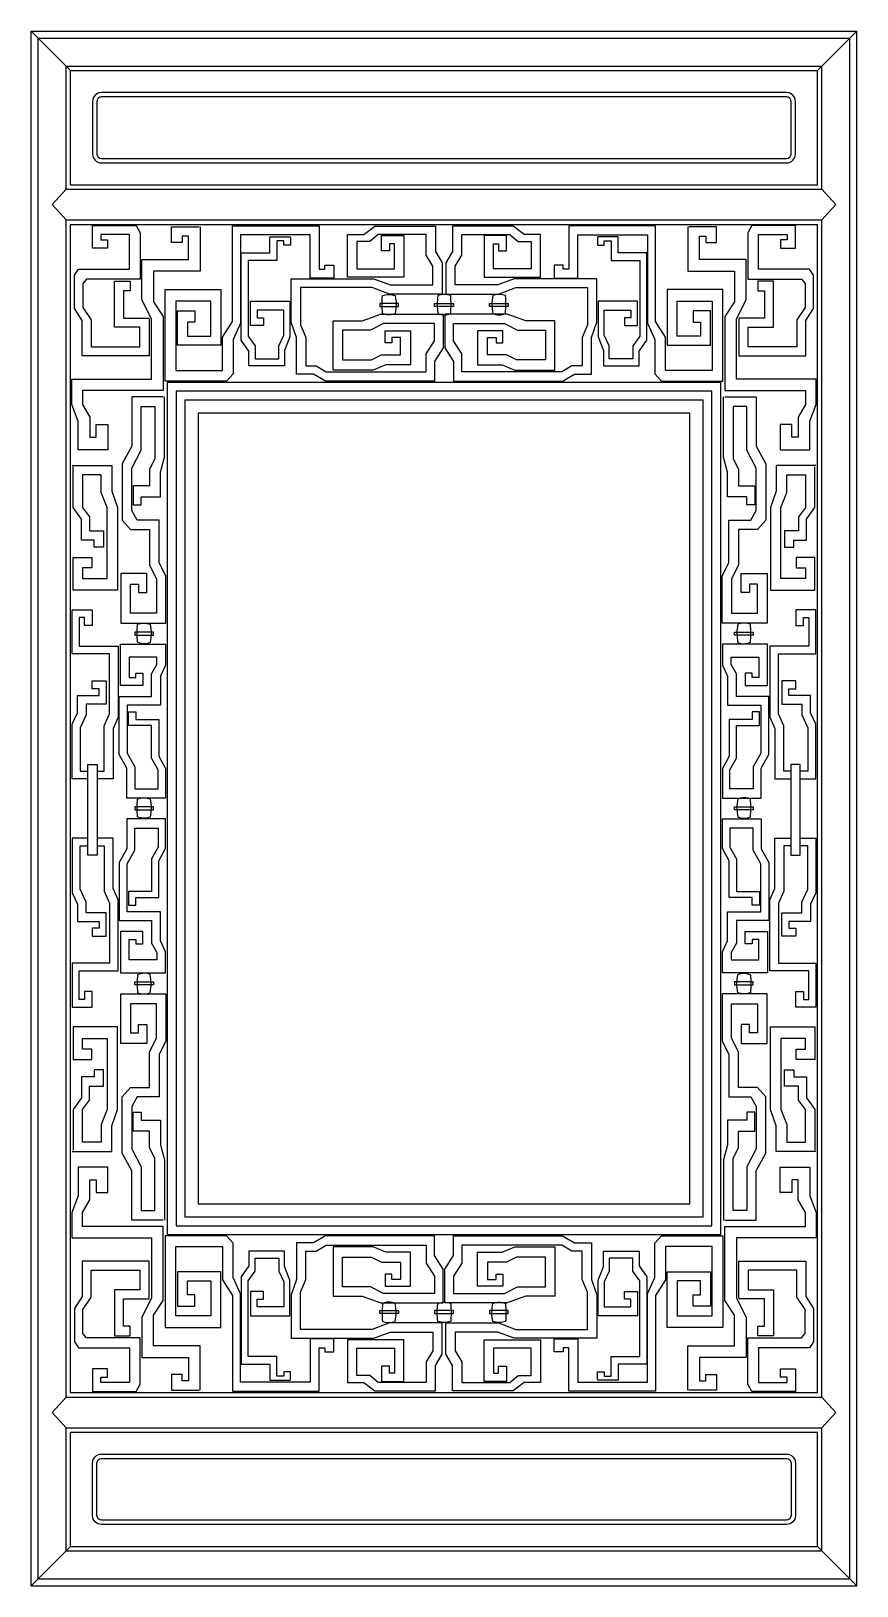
# Model space of a CAD drawing. Header units: metres. Extents: x 2757 to 3885, y 2065 to 4189.
import ezdxf

# ---------------------------------------------------------------- set-up
doc = ezdxf.new("R2010")
doc.units = ezdxf.units.M
for name, color, linetype in [('3', 3, 'Continuous'), ('4', 4, 'Continuous'), ('7', 7, 'Continuous')]:
    doc.layers.add(name, color=color, linetype=linetype)

# ---------------------------------------------------------------- blocks, each defined once
blk = doc.blocks.new('窗-061')
at = {"layer": '3'}
for points in [[(-585, 2430), (585, 2430, 0.41), (600, 2445), (600, 2535, 0.41), (585, 2550), (-585, 2550, 0.41), (-600, 2535), (-600, 2445, 0.41)], [(-585, 2437.5), (585, 2437.5, 0.41), (592.5, 2445), (592.5, 2535, 0.41), (585, 2542.5), (-585, 2542.5, 0.41), (-592.5, 2535), (-592.5, 2445, 0.41)], [(-585, 225), (585, 225, -0.41), (600, 210), (600, 120, -0.41), (585, 105), (-585, 105, -0.41), (-600, 120), (-600, 210, -0.41)], [(-585, 217.5), (585, 217.5, -0.41), (592.5, 210), (592.5, 120, -0.41), (585, 112.5), (-585, 112.5, -0.41), (-592.5, 120), (-592.5, 210, -0.41)]]:
    blk.add_lwpolyline(points, format="xyb", close=True, dxfattribs=at)
for points in [[(-416.41, 2320.91), (-416.41, 2245.06), (-495.97, 2245.06), (-495.97, 2192.69), (-479.7, 2167.41), (-479.7, 2041.01), (-617.12, 2041.01), (-617.12, 2017.53), (-604.47, 1995.86), (-604.47, 1961.55), (-593.62, 1961.55), (-593.62, 1983.22), (-573.73, 1983.22), (-573.73, 1939.88), (-624.36, 1939.88), (-624.36, 1988.64), (-635.21, 2017.53), (-635.21, 2060.87), (-499.59, 2060.87), (-499.59, 2163.8), (-515.86, 2196.31), (-515.86, 2264.93), (-436.3, 2264.93), (-436.3, 2304.66), (-447.15, 2304.66), (-447.15, 2293.82), (-465.23, 2293.82), (-465.23, 2320.91), (-418.22, 2320.91)], [(-503.25, 2163.76), (-503.25, 2100.47), (-617.73, 2100.47), (-617.73, 2160.69), (-631.02, 2181.11), (-631.02, 2238.28), (-623.86, 2248.48), (-536.98, 2248.48), (-536.98, 2307.69), (-586.04, 2307.69), (-586.04, 2298.5), (-574.8, 2298.5), (-574.8, 2284.21), (-600.35, 2284.21), (-600.35, 2323), (-525.73, 2323), (-518.58, 2310.75), (-518.58, 2231.13), (-610.57, 2231.13), (-616.71, 2223.98), (-616.71, 2183.15), (-602.4, 2161.72), (-602.4, 2115.78), (-519.6, 2115.78), (-519.6, 2149.47), (-562.53, 2149.47), (-562.53, 2228.07), (-535.96, 2228.07), (-535.96, 2211.73), (-547.2, 2211.73), (-547.2, 2164.78), (-503.25, 2164.78)], [(-188.21, 2255.31), (-188.21, 2233), (-228.7, 2233), (-228.7, 2306.9), (-347.39, 2306.9), (-347.39, 2156.31), (-359.95, 2128.42), (-359.95, 2069.85), (-371.12, 2057.3), (-475.84, 2057.3), (-475.84, 2213.48), (-381.16, 2213.48), (-381.16, 2118.66), (-454.9, 2118.66), (-454.9, 2177.22), (-425.58, 2177.22), (-425.58, 2157.7), (-438.14, 2157.7), (-438.14, 2134), (-398.2, 2134), (-398.27, 2193.96), (-457.69, 2193.96), (-457.69, 2075.43), (-378.1, 2075.43), (-378.1, 2132.6), (-361.35, 2159.1), (-361.35, 2159.1), (-361.35, 2322.24), (-213.34, 2322.24), (-213.34, 2248.34), (-203.57, 2248.34), (-203.57, 2255.31), (-188.21, 2255.31)], [(188.21, 2255.31), (188.21, 2233), (228.7, 2233), (228.7, 2306.9), (347.39, 2306.9), (347.39, 2156.31), (359.95, 2128.42), (359.95, 2069.85), (371.12, 2057.3), (475.84, 2057.3), (475.84, 2213.48), (381.16, 2213.48), (381.16, 2118.66), (454.9, 2118.66), (454.9, 2177.22), (425.58, 2177.22), (425.58, 2157.7), (438.14, 2157.7), (438.14, 2134), (398.2, 2134), (398.27, 2193.96), (457.69, 2193.96), (457.69, 2075.43), (378.1, 2075.43), (378.1, 2132.6), (361.35, 2159.1), (361.35, 2159.1), (361.35, 2322.24), (213.34, 2322.24), (213.34, 2248.34), (203.57, 2248.34), (203.57, 2255.31), (188.21, 2255.31)], [(416.41, 2320.91), (416.41, 2245.06), (495.97, 2245.06), (495.97, 2192.69), (479.7, 2167.41), (479.7, 2041.01), (617.12, 2041.01), (617.12, 2017.53), (604.47, 1995.86), (604.47, 1961.55), (593.62, 1961.55), (593.62, 1983.22), (573.73, 1983.22), (573.73, 1939.88), (624.36, 1939.88), (624.36, 1988.64), (635.21, 2017.53), (635.21, 2060.87), (499.59, 2060.87), (499.59, 2163.8), (515.86, 2196.31), (515.86, 2264.93), (436.3, 2264.93), (436.3, 2304.66), (447.15, 2304.66), (447.15, 2293.82), (465.23, 2293.82), (465.23, 2320.91), (418.22, 2320.91)], [(503.25, 2163.76), (503.25, 2100.47), (617.73, 2100.47), (617.73, 2160.69), (631.02, 2181.11), (631.02, 2238.28), (623.86, 2248.48), (536.98, 2248.48), (536.98, 2307.69), (586.04, 2307.69), (586.04, 2298.5), (574.8, 2298.5), (574.8, 2284.21), (600.35, 2284.21), (600.35, 2323), (525.73, 2323), (518.58, 2310.75), (518.58, 2231.13), (610.57, 2231.13), (616.71, 2223.98), (616.71, 2183.15), (602.4, 2161.72), (602.4, 2115.78), (519.6, 2115.78), (519.6, 2149.47), (562.53, 2149.47), (562.53, 2228.07), (535.96, 2228.07), (535.96, 2211.73), (547.2, 2211.73), (547.2, 2164.78), (503.25, 2164.78)], [(-261.82, 2302.64), (-261.82, 2289.6), (-273.69, 2289.6), (-273.69, 2296.71), (-285.56, 2296.71), (-285.56, 2263.53), (-334.22, 2263.53), (-334.22, 2134.34), (-322.35, 2117.74), (-322.35, 2095.22), (-282, 2095.22), (-282, 2117.74), (-273.69, 2135.52), (-273.69, 2178.19), (-318.79, 2178.19), (-318.79, 2165.15), (-308.11, 2165.15), (-308.11, 2152.11), (-330.66, 2152.11), (-330.66, 2193.6), (-263.01, 2193.6), (-263.01, 2133.15), (-272.5, 2109.45), (-272.5, 2083.37), (-333.03, 2083.37), (-333.03, 2108.26), (-346.09, 2127.22), (-346.09, 2276.56), (-297.43, 2276.56), (-297.43, 2303.83), (-261.82, 2303.83)], [(261.82, 2302.64), (261.82, 2289.6), (273.69, 2289.6), (273.69, 2296.71), (285.56, 2296.71), (285.56, 2263.53), (334.22, 2263.53), (334.22, 2134.34), (322.35, 2117.74), (322.35, 2095.22), (282, 2095.22), (282, 2117.74), (273.69, 2135.52), (273.69, 2178.19), (318.79, 2178.19), (318.79, 2165.15), (308.11, 2165.15), (308.11, 2152.11), (330.66, 2152.11), (330.66, 2193.6), (263.01, 2193.6), (263.01, 2133.15), (272.5, 2109.45), (272.5, 2083.37), (333.03, 2083.37), (333.03, 2108.26), (346.09, 2127.22), (346.09, 2276.56), (297.43, 2276.56), (297.43, 2303.83), (261.82, 2303.83)], [(-479.41, 2030.28), (-533.2, 2030.28), (-533.2, 1946.2), (-549.57, 1915.84), (-549.57, 1820.09), (-535.54, 1803.74), (-502.8, 1803.74), (-502.8, 1743.02), (-491.11, 1719.66), (-491.11, 1661.22), (-535.54, 1661.22), (-535.54, 1710.32), (-521.51, 1710.32), (-521.51, 1696.31), (-507.48, 1696.31), (-507.48, 1729), (-551.91, 1729), (-551.91, 1643.79), (-474.74, 1643.79), (-474.74, 1724.33), (-486.43, 1747.69), (-486.43, 1820.09), (-523.85, 1820.09), (-533.2, 1836.44), (-533.2, 1908.84), (-516.83, 1939.2), (-516.83, 2013.93), (-493.45, 2013.93), (-493.45, 1925.19), (-502.8, 1906.5), (-502.8, 1878.48), (-530.86, 1878.48), (-530.86, 1845.78), (-516.83, 1845.78), (-516.83, 1859.79), (-484.09, 1859.79), (-484.09, 1901.83), (-477.08, 1927.52), (-477.08, 2030.28)], [(479.41, 2030.28), (533.2, 2030.28), (533.2, 1946.2), (549.57, 1915.84), (549.57, 1820.09), (535.54, 1803.74), (502.8, 1803.74), (502.8, 1743.02), (491.11, 1719.66), (491.11, 1661.22), (535.54, 1661.22), (535.54, 1710.32), (521.51, 1710.32), (521.51, 1696.31), (507.48, 1696.31), (507.48, 1729), (551.91, 1729), (551.91, 1643.79), (474.74, 1643.79), (474.74, 1724.33), (486.43, 1747.69), (486.43, 1820.09), (523.85, 1820.09), (533.2, 1836.44), (533.2, 1908.84), (516.83, 1939.2), (516.83, 2013.93), (493.45, 2013.93), (493.45, 1925.19), (502.8, 1906.5), (502.8, 1878.48), (530.86, 1878.48), (530.86, 1845.78), (516.83, 1845.78), (516.83, 1859.79), (484.09, 1859.79), (484.09, 1901.83), (477.08, 1927.52), (477.08, 2030.28)], [(-634.92, 1913.06), (-567.27, 1913.06), (-567.27, 1869.35), (-557.32, 1841.53), (-557.32, 1700.45), (-632.93, 1700.45), (-632.93, 1756.08), (-601.1, 1756.08), (-601.1, 1738.2), (-617.01, 1738.2), (-617.01, 1720.32), (-575.23, 1720.32), (-575.23, 1841.53), (-585.18, 1867.36), (-585.18, 1897.17), (-617.01, 1897.17), (-617.01, 1841.53), (-605.08, 1825.63), (-605.08, 1801.79), (-581.2, 1801.79), (-581.2, 1773.97), (-597.12, 1773.97), (-597.12, 1785.89), (-619, 1785.89), (-619, 1821.66), (-632.93, 1841.53), (-632.93, 1911.07)], [(634.92, 1913.06), (567.27, 1913.06), (567.27, 1869.35), (557.32, 1841.53), (557.32, 1700.45), (632.93, 1700.45), (632.93, 1756.08), (601.1, 1756.08), (601.1, 1738.2), (617.01, 1738.2), (617.01, 1720.32), (575.23, 1720.32), (575.23, 1841.53), (585.18, 1867.36), (585.18, 1897.17), (617.01, 1897.17), (617.01, 1841.53), (605.08, 1825.63), (605.08, 1801.79), (581.2, 1801.79), (581.2, 1773.97), (597.12, 1773.97), (597.12, 1785.89), (619, 1785.89), (619, 1821.66), (632.93, 1841.53), (632.93, 1911.07)], [(-635.13, 1666.87), (-600.73, 1666.87), (-600.73, 1640.21), (-614.08, 1640.21), (-614.08, 1653.54), (-622.98, 1653.54), (-622.98, 1604.98), (-556.23, 1604.98), (-556.23, 1483.19), (-565.13, 1463.94), (-565.13, 1378.03), (-592.33, 1378.03)], [(-592.33, 1391.36), (-579.96, 1391.36), (-579.96, 1468.38), (-571.07, 1489.12), (-571.07, 1591.65), (-634.85, 1591.65), (-634.85, 1666.63)], [(635.13, 1666.87), (600.73, 1666.87), (600.73, 1640.21), (614.08, 1640.21), (614.08, 1653.54), (622.98, 1653.54), (622.98, 1604.98), (556.23, 1604.98), (556.23, 1483.19), (565.13, 1463.94), (565.13, 1378.03), (592.33, 1378.03)], [(592.33, 1391.36), (579.96, 1391.36), (579.96, 1468.38), (571.07, 1489.12), (571.07, 1591.65), (634.85, 1591.65), (634.85, 1666.63)], [(-608.18, 1378.03), (-634.85, 1378.03), (-634.85, 1471.34), (-625.95, 1490.6), (-625.95, 1520.23), (-588.86, 1520.23), (-588.86, 1532.08), (-600.73, 1532.08), (-600.73, 1545.41), (-577, 1545.41), (-577, 1505.41), (-611.11, 1505.41), (-611.11, 1487.64), (-621.5, 1465.42), (-621.5, 1391.36), (-608.18, 1391.36)], [(608.18, 1378.03), (634.85, 1378.03), (634.85, 1471.34), (625.95, 1490.6), (625.95, 1520.23), (588.86, 1520.23), (588.86, 1532.08), (600.73, 1532.08), (600.73, 1545.41), (577, 1545.41), (577, 1505.41), (611.11, 1505.41), (611.11, 1487.64), (621.5, 1465.42), (621.5, 1391.36), (608.18, 1391.36)], [(-635.13, 988.13), (-600.73, 988.13), (-600.73, 1014.79), (-614.08, 1014.79), (-614.08, 1001.46), (-622.98, 1001.46), (-622.98, 1050.02), (-556.23, 1050.02), (-556.23, 1171.81), (-565.13, 1191.06), (-565.13, 1276.97), (-592.33, 1276.97)], [(-608.18, 1276.97), (-634.85, 1276.97), (-634.85, 1183.66), (-625.95, 1164.4), (-625.95, 1134.77), (-588.86, 1134.77), (-588.86, 1122.92), (-600.73, 1122.92), (-600.73, 1109.59), (-577, 1109.59), (-577, 1149.59), (-611.11, 1149.59), (-611.11, 1167.36), (-621.5, 1189.58), (-621.5, 1263.64), (-608.18, 1263.64)], [(635.13, 988.13), (600.73, 988.13), (600.73, 1014.79), (614.08, 1014.79), (614.08, 1001.46), (622.98, 1001.46), (622.98, 1050.02), (556.23, 1050.02), (556.23, 1171.81), (565.13, 1191.06), (565.13, 1276.97), (592.33, 1276.97)], [(608.18, 1276.97), (634.85, 1276.97), (634.85, 1183.66), (625.95, 1164.4), (625.95, 1134.77), (588.86, 1134.77), (588.86, 1122.92), (600.73, 1122.92), (600.73, 1109.59), (577, 1109.59), (577, 1149.59), (611.11, 1149.59), (611.11, 1167.36), (621.5, 1189.58), (621.5, 1263.64), (608.18, 1263.64)], [(-592.33, 1263.64), (-579.96, 1263.64), (-579.96, 1186.62), (-571.07, 1165.88), (-571.07, 1063.35), (-634.85, 1063.35), (-634.85, 988.37)], [(592.33, 1263.64), (579.96, 1263.64), (579.96, 1186.62), (571.07, 1165.88), (571.07, 1063.35), (634.85, 1063.35), (634.85, 988.37)], [(-479.41, 624.72), (-533.2, 624.72), (-533.2, 708.8), (-549.57, 739.16), (-549.57, 834.91), (-535.54, 851.26), (-502.8, 851.26), (-502.8, 911.98), (-491.11, 935.34), (-491.11, 993.78), (-535.54, 993.78), (-535.54, 944.68), (-521.51, 944.68), (-521.51, 958.69), (-507.48, 958.69), (-507.48, 926), (-551.91, 926), (-551.91, 1011.21), (-474.74, 1011.21), (-474.74, 930.67), (-486.43, 907.31), (-486.43, 834.91), (-523.85, 834.91), (-533.2, 818.56), (-533.2, 746.16), (-516.83, 715.8), (-516.83, 641.07), (-493.45, 641.07), (-493.45, 729.81), (-502.8, 748.5), (-502.8, 776.52), (-530.86, 776.52), (-530.86, 809.22), (-516.83, 809.22), (-516.83, 795.21), (-484.09, 795.21), (-484.09, 753.17), (-477.08, 727.48), (-477.08, 624.72)], [(479.41, 624.72), (533.2, 624.72), (533.2, 708.8), (549.57, 739.16), (549.57, 834.91), (535.54, 851.26), (502.8, 851.26), (502.8, 911.98), (491.11, 935.34), (491.11, 993.78), (535.54, 993.78), (535.54, 944.68), (521.51, 944.68), (521.51, 958.69), (507.48, 958.69), (507.48, 926), (551.91, 926), (551.91, 1011.21), (474.74, 1011.21), (474.74, 930.67), (486.43, 907.31), (486.43, 834.91), (523.85, 834.91), (533.2, 818.56), (533.2, 746.16), (516.83, 715.8), (516.83, 641.07), (493.45, 641.07), (493.45, 729.81), (502.8, 748.5), (502.8, 776.52), (530.86, 776.52), (530.86, 809.22), (516.83, 809.22), (516.83, 795.21), (484.09, 795.21), (484.09, 753.17), (477.08, 727.48), (477.08, 624.72)], [(-634.92, 741.94), (-567.27, 741.94), (-567.27, 785.65), (-557.32, 813.47), (-557.32, 954.55), (-632.93, 954.55), (-632.93, 898.92), (-601.1, 898.92), (-601.1, 916.8), (-617.01, 916.8), (-617.01, 934.68), (-575.23, 934.68), (-575.23, 813.47), (-585.18, 787.64), (-585.18, 757.83), (-617.01, 757.83), (-617.01, 813.47), (-605.08, 829.37), (-605.08, 853.21), (-581.2, 853.21), (-581.2, 881.03), (-597.12, 881.03), (-597.12, 869.11), (-619, 869.11), (-619, 833.34), (-632.93, 813.47), (-632.93, 743.93)], [(634.92, 741.94), (567.27, 741.94), (567.27, 785.65), (557.32, 813.47), (557.32, 954.55), (632.93, 954.55), (632.93, 898.92), (601.1, 898.92), (601.1, 916.8), (617.01, 916.8), (617.01, 934.68), (575.23, 934.68), (575.23, 813.47), (585.18, 787.64), (585.18, 757.83), (617.01, 757.83), (617.01, 813.47), (605.08, 829.37), (605.08, 853.21), (581.2, 853.21), (581.2, 881.03), (597.12, 881.03), (597.12, 869.11), (619, 869.11), (619, 833.34), (632.93, 813.47), (632.93, 743.93)], [(-416.41, 334.09), (-416.41, 409.94), (-495.97, 409.94), (-495.97, 462.31), (-479.7, 487.59), (-479.7, 613.99), (-617.12, 613.99), (-617.12, 637.47), (-604.47, 659.14), (-604.47, 693.45), (-593.62, 693.45), (-593.62, 671.78), (-573.73, 671.78), (-573.73, 715.12), (-624.36, 715.12), (-624.36, 666.36), (-635.21, 637.47), (-635.21, 594.13), (-499.59, 594.13), (-499.59, 491.2), (-515.86, 458.69), (-515.86, 390.07), (-436.3, 390.07), (-436.3, 350.34), (-447.15, 350.34), (-447.15, 361.18), (-465.23, 361.18), (-465.23, 334.09), (-418.22, 334.09)], [(416.41, 334.09), (416.41, 409.94), (495.97, 409.94), (495.97, 462.31), (479.7, 487.59), (479.7, 613.99), (617.12, 613.99), (617.12, 637.47), (604.47, 659.14), (604.47, 693.45), (593.62, 693.45), (593.62, 671.78), (573.73, 671.78), (573.73, 715.12), (624.36, 715.12), (624.36, 666.36), (635.21, 637.47), (635.21, 594.13), (499.59, 594.13), (499.59, 491.2), (515.86, 458.69), (515.86, 390.07), (436.3, 390.07), (436.3, 350.34), (447.15, 350.34), (447.15, 361.18), (465.23, 361.18), (465.23, 334.09), (418.22, 334.09)], [(-188.21, 399.69), (-188.21, 422), (-228.7, 422), (-228.7, 348.1), (-347.39, 348.1), (-347.39, 498.69), (-359.95, 526.58), (-359.95, 585.15), (-371.12, 597.7), (-475.84, 597.7), (-475.84, 441.52), (-381.16, 441.52), (-381.16, 536.34), (-454.9, 536.34), (-454.9, 477.78), (-425.58, 477.78), (-425.58, 497.3), (-438.14, 497.3), (-438.14, 521), (-398.2, 521), (-398.27, 461.04), (-457.69, 461.04), (-457.69, 579.57), (-378.1, 579.57), (-378.1, 522.4), (-361.35, 495.9), (-361.35, 495.9), (-361.35, 332.76), (-213.34, 332.76), (-213.34, 406.66), (-203.57, 406.66), (-203.57, 399.69), (-188.21, 399.69)], [(188.21, 399.69), (188.21, 422), (228.7, 422), (228.7, 348.1), (347.39, 348.1), (347.39, 498.69), (359.95, 526.58), (359.95, 585.15), (371.12, 597.7), (475.84, 597.7), (475.84, 441.52), (381.16, 441.52), (381.16, 536.34), (454.9, 536.34), (454.9, 477.78), (425.58, 477.78), (425.58, 497.3), (438.14, 497.3), (438.14, 521), (398.2, 521), (398.27, 461.04), (457.69, 461.04), (457.69, 579.57), (378.1, 579.57), (378.1, 522.4), (361.35, 495.9), (361.35, 495.9), (361.35, 332.76), (213.34, 332.76), (213.34, 406.66), (203.57, 406.66), (203.57, 399.69), (188.21, 399.69)], [(-261.82, 352.36), (-261.82, 365.4), (-273.69, 365.4), (-273.69, 358.29), (-285.56, 358.29), (-285.56, 391.47), (-334.22, 391.47), (-334.22, 520.66), (-322.35, 537.26), (-322.35, 559.78), (-282, 559.78), (-282, 537.26), (-273.69, 519.48), (-273.69, 476.81), (-318.79, 476.81), (-318.79, 489.85), (-308.11, 489.85), (-308.11, 502.89), (-330.66, 502.89), (-330.66, 461.4), (-263.01, 461.4), (-263.01, 521.85), (-272.5, 545.55), (-272.5, 571.63), (-333.03, 571.63), (-333.03, 546.74), (-346.09, 527.78), (-346.09, 378.44), (-297.43, 378.44), (-297.43, 351.17), (-261.82, 351.17)], [(261.82, 352.36), (261.82, 365.4), (273.69, 365.4), (273.69, 358.29), (285.56, 358.29), (285.56, 391.47), (334.22, 391.47), (334.22, 520.66), (322.35, 537.26), (322.35, 559.78), (282, 559.78), (282, 537.26), (273.69, 519.48), (273.69, 476.81), (318.79, 476.81), (318.79, 489.85), (308.11, 489.85), (308.11, 502.89), (330.66, 502.89), (330.66, 461.4), (263.01, 461.4), (263.01, 521.85), (272.5, 545.55), (272.5, 571.63), (333.03, 571.63), (333.03, 546.74), (346.09, 527.78), (346.09, 378.44), (297.43, 378.44), (297.43, 351.17), (261.82, 351.17)], [(-503.25, 491.24), (-503.25, 554.53), (-617.73, 554.53), (-617.73, 494.31), (-631.02, 473.89), (-631.02, 416.72), (-623.86, 406.52), (-536.98, 406.52), (-536.98, 347.31), (-586.04, 347.31), (-586.04, 356.5), (-574.8, 356.5), (-574.8, 370.79), (-600.35, 370.79), (-600.35, 332), (-525.73, 332), (-518.58, 344.25), (-518.58, 423.87), (-610.57, 423.87), (-616.71, 431.02), (-616.71, 471.85), (-602.4, 493.28), (-602.4, 539.22), (-519.6, 539.22), (-519.6, 505.53), (-562.53, 505.53), (-562.53, 426.93), (-535.96, 426.93), (-535.96, 443.27), (-547.2, 443.27), (-547.2, 490.22), (-503.25, 490.22)], [(503.25, 491.24), (503.25, 554.53), (617.73, 554.53), (617.73, 494.31), (631.02, 473.89), (631.02, 416.72), (623.86, 406.52), (536.98, 406.52), (536.98, 347.31), (586.04, 347.31), (586.04, 356.5), (574.8, 356.5), (574.8, 370.79), (600.35, 370.79), (600.35, 332), (525.73, 332), (518.58, 344.25), (518.58, 423.87), (610.57, 423.87), (616.71, 431.02), (616.71, 471.85), (602.4, 493.28), (602.4, 539.22), (519.6, 539.22), (519.6, 505.53), (562.53, 505.53), (562.53, 426.93), (535.96, 426.93), (535.96, 443.27), (547.2, 443.27), (547.2, 490.22), (503.25, 490.22)]]:
    blk.add_lwpolyline(points, dxfattribs=at)
for points in [[(-103.51, 2155.88), (-125.36, 2144.25), (-173.41, 2144.25), (-173.41, 2093.7), (-123.9, 2093.7), (-106.43, 2102.43), (-74.39, 2102.43), (-74.39, 2131.51), (-88.95, 2131.51), (-88.95, 2122.79), (-100.6, 2122.79), (-100.6, 2143.15), (-56.92, 2143.15), (-56.92, 2084.98), (-99.15, 2084.98), (-120.99, 2076.25), (-189.43, 2076.25), (-189.43, 2160.24), (-139.92, 2160.24), (-107.88, 2171.88), (-1.58, 2171.88), (-1.58, 2114.06), (-16.14, 2090.79), (-16.14, 2057.35), (-202.54, 2057.35), (-222.92, 2068.98), (-252.05, 2068.98), (-252.05, 2131.51), (-260.78, 2157.69), (-260.78, 2231.85), (-119.53, 2231.85), (-91.86, 2221.68), (-19.05, 2221.68), (-19.05, 2253.67), (-30.7, 2272.57), (-30.7, 2307.48), (-112.25, 2307.48), (-126.81, 2295.84), (-148.66, 2295.84), (-148.66, 2249.31), (-84.58, 2249.31), (-84.58, 2291.48), (-93.32, 2291.48), (-93.32, 2279.84), (-106.43, 2279.84), (-106.43, 2306.02), (-68.57, 2306.02), (-68.57, 2234.76), (-164.67, 2234.76), (-164.67, 2307.48), (-137.01, 2307.48), (-118.08, 2322.02), (-14.69, 2322.02), (-14.69, 2278.39), (-3.04, 2259.49), (-3.04, 2205.68), (-93.32, 2205.68), (-122.44, 2217.31), (-244.77, 2217.31), (-244.77, 2153.33), (-236.03, 2131.51), (-236.03, 2083.52), (-218.55, 2083.52), (-201.08, 2073.34), (-30.7, 2073.34), (-30.7, 2104.12), (-16.14, 2125.94), (-16.14, 2155.88)], [(103.51, 2155.88), (125.36, 2144.25), (173.41, 2144.25), (173.41, 2093.7), (123.9, 2093.7), (106.43, 2102.43), (74.39, 2102.43), (74.39, 2131.51), (88.95, 2131.51), (88.95, 2122.79), (100.6, 2122.79), (100.6, 2143.15), (56.92, 2143.15), (56.92, 2084.98), (99.15, 2084.98), (120.99, 2076.25), (189.43, 2076.25), (189.43, 2160.24), (139.92, 2160.24), (107.88, 2171.88), (1.58, 2171.88), (1.58, 2114.06), (16.14, 2090.79), (16.14, 2057.35), (202.54, 2057.35), (222.92, 2068.98), (252.05, 2068.98), (252.05, 2131.51), (260.78, 2157.69), (260.78, 2231.85), (119.53, 2231.85), (91.86, 2221.68), (19.05, 2221.68), (19.05, 2253.67), (30.7, 2272.57), (30.7, 2307.48), (112.25, 2307.48), (126.81, 2295.84), (148.66, 2295.84), (148.66, 2249.31), (84.58, 2249.31), (84.58, 2291.48), (93.32, 2291.48), (93.32, 2279.84), (106.43, 2279.84), (106.43, 2306.02), (68.57, 2306.02), (68.57, 2234.76), (164.67, 2234.76), (164.67, 2307.48), (137.01, 2307.48), (118.08, 2322.02), (14.69, 2322.02), (14.69, 2278.39), (3.04, 2259.49), (3.04, 2205.68), (93.32, 2205.68), (122.44, 2217.31), (244.77, 2217.31), (244.77, 2153.33), (236.03, 2131.51), (236.03, 2083.52), (218.55, 2083.52), (201.08, 2073.34), (30.7, 2073.34), (30.7, 2104.12), (16.14, 2125.94), (16.14, 2155.88)], [(-457.5, 615), (457.5, 615), (457.5, 2040), (-457.5, 2040)], [(-442.5, 630), (442.5, 630), (442.5, 2025), (-442.5, 2025)], [(-475.41, 1345.08), (-541.78, 1345.08), (-541.78, 1396.63), (-554.42, 1419.78), (-554.42, 1518.66), (-499.64, 1518.66), (-499.64, 1557.58), (-490.16, 1573.36), (-490.16, 1585.99), (-537.56, 1585.99), (-537.56, 1551.27), (-525.97, 1551.27), (-525.97, 1558.64), (-514.39, 1558.64), (-514.39, 1537.6), (-552.31, 1537.6), (-552.31, 1608.08), (-475.41, 1608.08), (-475.41, 1572.31), (-483.84, 1553.38), (-483.84, 1503.93), (-540.72, 1503.93), (-540.72, 1421.88), (-528.08, 1398.74), (-528.08, 1360.86), (-488.05, 1360.86), (-488.05, 1393.48), (-499.64, 1413.46), (-499.64, 1469.22), (-538.62, 1469.22), (-538.62, 1492.36), (-525.97, 1492.36), (-525.97, 1479.74), (-487, 1479.74), (-487, 1416.62), (-475.41, 1395.58), (-475.41, 1345.08)], [(475.41, 1345.08), (541.78, 1345.08), (541.78, 1396.63), (554.42, 1419.78), (554.42, 1518.66), (499.64, 1518.66), (499.64, 1557.58), (490.16, 1573.36), (490.16, 1585.99), (537.56, 1585.99), (537.56, 1551.27), (525.97, 1551.27), (525.97, 1558.64), (514.39, 1558.64), (514.39, 1537.6), (552.31, 1537.6), (552.31, 1608.08), (475.41, 1608.08), (475.41, 1572.31), (483.84, 1553.38), (483.84, 1503.93), (540.72, 1503.93), (540.72, 1421.88), (528.08, 1398.74), (528.08, 1360.86), (488.05, 1360.86), (488.05, 1393.48), (499.64, 1413.46), (499.64, 1469.22), (538.62, 1469.22), (538.62, 1492.36), (525.97, 1492.36), (525.97, 1479.74), (487, 1479.74), (487, 1416.62), (475.41, 1395.58), (475.41, 1345.08)], [(-608.18, 1402.74), (-592.33, 1402.74), (-592.33, 1247.73), (-608.18, 1247.73)], [(608.18, 1402.74), (592.33, 1402.74), (592.33, 1247.73), (608.18, 1247.73)], [(-475.41, 1309.92), (-541.78, 1309.92), (-541.78, 1258.37), (-554.42, 1235.22), (-554.42, 1136.34), (-499.64, 1136.34), (-499.64, 1097.42), (-490.16, 1081.64), (-490.16, 1069.01), (-537.56, 1069.01), (-537.56, 1103.73), (-525.97, 1103.73), (-525.97, 1096.36), (-514.39, 1096.36), (-514.39, 1117.4), (-552.31, 1117.4), (-552.31, 1046.92), (-475.41, 1046.92), (-475.41, 1082.69), (-483.84, 1101.62), (-483.84, 1151.07), (-540.72, 1151.07), (-540.72, 1233.12), (-528.08, 1256.26), (-528.08, 1294.14), (-488.05, 1294.14), (-488.05, 1261.52), (-499.64, 1241.54), (-499.64, 1185.78), (-538.62, 1185.78), (-538.62, 1162.64), (-525.97, 1162.64), (-525.97, 1175.26), (-487, 1175.26), (-487, 1238.38), (-475.41, 1259.42), (-475.41, 1309.92)], [(475.41, 1309.92), (541.78, 1309.92), (541.78, 1258.37), (554.42, 1235.22), (554.42, 1136.34), (499.64, 1136.34), (499.64, 1097.42), (490.16, 1081.64), (490.16, 1069.01), (537.56, 1069.01), (537.56, 1103.73), (525.97, 1103.73), (525.97, 1096.36), (514.39, 1096.36), (514.39, 1117.4), (552.31, 1117.4), (552.31, 1046.92), (475.41, 1046.92), (475.41, 1082.69), (483.84, 1101.62), (483.84, 1151.07), (540.72, 1151.07), (540.72, 1233.12), (528.08, 1256.26), (528.08, 1294.14), (488.05, 1294.14), (488.05, 1261.52), (499.64, 1241.54), (499.64, 1185.78), (538.62, 1185.78), (538.62, 1162.64), (525.97, 1162.64), (525.97, 1175.26), (487, 1175.26), (487, 1238.38), (475.41, 1259.42), (475.41, 1309.92)], [(-103.51, 499.12), (-125.36, 510.75), (-173.41, 510.75), (-173.41, 561.3), (-123.9, 561.3), (-106.43, 552.57), (-74.39, 552.57), (-74.39, 523.49), (-88.95, 523.49), (-88.95, 532.21), (-100.6, 532.21), (-100.6, 511.85), (-56.92, 511.85), (-56.92, 570.02), (-99.15, 570.02), (-120.99, 578.75), (-189.43, 578.75), (-189.43, 494.76), (-139.92, 494.76), (-107.88, 483.12), (-1.58, 483.12), (-1.58, 540.94), (-16.14, 564.21), (-16.14, 597.65), (-202.54, 597.65), (-222.92, 586.02), (-252.05, 586.02), (-252.05, 523.49), (-260.78, 497.31), (-260.78, 423.15), (-119.53, 423.15), (-91.86, 433.32), (-19.05, 433.32), (-19.05, 401.33), (-30.7, 382.43), (-30.7, 347.52), (-112.25, 347.52), (-126.81, 359.16), (-148.66, 359.16), (-148.66, 405.69), (-84.58, 405.69), (-84.58, 363.52), (-93.32, 363.52), (-93.32, 375.16), (-106.43, 375.16), (-106.43, 348.98), (-68.57, 348.98), (-68.57, 420.24), (-164.67, 420.24), (-164.67, 347.52), (-137.01, 347.52), (-118.08, 332.98), (-14.69, 332.98), (-14.69, 376.61), (-3.04, 395.51), (-3.04, 449.32), (-93.32, 449.32), (-122.44, 437.69), (-244.77, 437.69), (-244.77, 501.67), (-236.03, 523.49), (-236.03, 571.48), (-218.55, 571.48), (-201.08, 581.66), (-30.7, 581.66), (-30.7, 550.88), (-16.14, 529.06), (-16.14, 499.12)], [(103.51, 499.12), (125.36, 510.75), (173.41, 510.75), (173.41, 561.3), (123.9, 561.3), (106.43, 552.57), (74.39, 552.57), (74.39, 523.49), (88.95, 523.49), (88.95, 532.21), (100.6, 532.21), (100.6, 511.85), (56.92, 511.85), (56.92, 570.02), (99.15, 570.02), (120.99, 578.75), (189.43, 578.75), (189.43, 494.76), (139.92, 494.76), (107.88, 483.12), (1.58, 483.12), (1.58, 540.94), (16.14, 564.21), (16.14, 597.65), (202.54, 597.65), (222.92, 586.02), (252.05, 586.02), (252.05, 523.49), (260.78, 497.31), (260.78, 423.15), (119.53, 423.15), (91.86, 433.32), (19.05, 433.32), (19.05, 401.33), (30.7, 382.43), (30.7, 347.52), (112.25, 347.52), (126.81, 359.16), (148.66, 359.16), (148.66, 405.69), (84.58, 405.69), (84.58, 363.52), (93.32, 363.52), (93.32, 375.16), (106.43, 375.16), (106.43, 348.98), (68.57, 348.98), (68.57, 420.24), (164.67, 420.24), (164.67, 347.52), (137.01, 347.52), (118.08, 332.98), (14.69, 332.98), (14.69, 376.61), (3.04, 395.51), (3.04, 449.32), (93.32, 449.32), (122.44, 437.69), (244.77, 437.69), (244.77, 501.67), (236.03, 523.49), (236.03, 571.48), (218.55, 571.48), (201.08, 581.66), (30.7, 581.66), (30.7, 550.88), (16.14, 529.06), (16.14, 499.12)]]:
    blk.add_lwpolyline(points, close=True, dxfattribs=at)
at = {"layer": '4'}
for p, q in [((-705, 2655), (705, 2655)), ((-705, 0), (-705, 2655)), ((705, 0), (705, 2655)), ((-637.5, 2587.5), (637.5, 2587.5)), ((-637.5, 2392.5), (-637.5, 2587.5)), ((637.5, 2392.5), (637.5, 2587.5)), ((-637.5, 2392.5), (637.5, 2392.5)), ((-637.5, 2325), (637.5, 2325)), ((-637.5, 330), (-637.5, 2325)), ((637.5, 330), (637.5, 2325)), ((-637.5, 330), (637.5, 330)), ((-637.5, 262.5), (637.5, 262.5)), ((-637.5, 67.5), (-637.5, 262.5)), ((637.5, 67.5), (637.5, 262.5)), ((-637.5, 67.5), (637.5, 67.5)), ((-705, 0), (705, 0))]:
    blk.add_line(p, q, dxfattribs=at)
at = {"layer": '7'}
for p, q in [((-637.5, 2587.5), (-705, 2655)), ((637.5, 2587.5), (705, 2655)), ((-693, 2643), (693, 2643)), ((-693, 12), (-693, 2643)), ((693, 12), (693, 2643)), ((-645, 2595), (645, 2595)), ((-645, 2385), (-645, 2595)), ((645, 2385), (645, 2595)), ((-669, 2358.75), (-645, 2385)), ((-645, 2385), (645, 2385)), ((669, 2358.75), (645, 2385)), ((-645, 2332.5), (-669, 2358.75)), ((645, 2332.5), (669, 2358.75)), ((-645, 2332.5), (645, 2332.5)), ((-645, 322.5), (-645, 2332.5)), ((645, 322.5), (645, 2332.5)), ((-645, 322.5), (-669, 296.25)), ((-645, 322.5), (645, 322.5)), ((645, 322.5), (669, 296.25)), ((-669, 296.25), (-645, 270)), ((669, 296.25), (645, 270)), ((-645, 270), (645, 270)), ((-645, 60), (-645, 270)), ((645, 60), (645, 270)), ((-705, 0), (-637.5, 67.5)), ((-645, 60), (645, 60)), ((637.5, 67.5), (705, 0)), ((-693, 12), (693, 12))]:
    blk.add_line(p, q, dxfattribs=at)
for points in [[(-104.99, 2172.82, -0.04), (-105.04, 2203.52, -0.17), (-83.22, 2203.5, -0.09), (-83.33, 2172.49, -0.21)], [(11.44, 2172.82, 0.04), (11.49, 2203.52, 0.17), (-10.32, 2203.5, 0.09), (-10.22, 2172.49, 0.21)], [(104.99, 2172.82, 0.04), (105.04, 2203.52, 0.17), (83.22, 2203.5, 0.09), (83.33, 2172.49, 0.21)], [(-523.3, 1611.3, -0.04), (-523.35, 1642, -0.17), (-501.54, 1641.99, -0.09), (-501.65, 1610.98, -0.21)], [(523.3, 1611.3, 0.04), (523.35, 1642, 0.17), (501.54, 1641.99, 0.09), (501.65, 1610.98, 0.21)], [(-523.3, 1313.16, -0.04), (-523.35, 1343.85, -0.17), (-501.54, 1343.84, -0.09), (-501.65, 1312.83, -0.21)], [(523.3, 1313.16, 0.04), (523.35, 1343.85, 0.17), (501.54, 1343.84, 0.09), (501.65, 1312.83, 0.21)], [(-523.3, 1043.7, 0.04), (-523.35, 1013, 0.17), (-501.54, 1013.01, 0.09), (-501.65, 1044.02, 0.21)], [(523.3, 1043.7, -0.04), (523.35, 1013, -0.17), (501.54, 1013.01, -0.09), (501.65, 1044.02, -0.21)], [(-104.99, 482.18, 0.04), (-105.04, 451.48, 0.17), (-83.22, 451.5, 0.09), (-83.33, 482.51, 0.21)], [(11.44, 482.18, -0.04), (11.49, 451.48, -0.17), (-10.32, 451.5, -0.09), (-10.22, 482.51, -0.21)], [(104.99, 482.18, -0.04), (105.04, 451.48, -0.17), (83.22, 451.5, -0.09), (83.33, 482.51, -0.21)]]:
    blk.add_lwpolyline(points, format="xyb", close=True, dxfattribs=at)
for points in [[(-77.41, 2189.93), (-109.79, 2189.93), (-109.79, 2184.79), (-77.41, 2184.79)], [(-16.13, 2189.93), (16.24, 2189.93), (16.24, 2184.79), (-16.13, 2184.79)], [(77.41, 2189.93), (109.79, 2189.93), (109.79, 2184.79), (77.41, 2184.79)], [(-472.5, 600), (472.5, 600), (472.5, 2055), (-472.5, 2055)], [(-420, 652.5), (420, 652.5), (420, 2002.5), (-420, 2002.5)], [(-495.73, 1628.42), (-528.11, 1628.42), (-528.11, 1623.27), (-495.73, 1623.27)], [(495.73, 1628.42), (528.11, 1628.42), (528.11, 1623.27), (495.73, 1623.27)], [(-495.73, 1330.27), (-528.11, 1330.27), (-528.11, 1325.13), (-495.73, 1325.13)], [(495.73, 1330.27), (528.11, 1330.27), (528.11, 1325.13), (495.73, 1325.13)], [(-495.73, 1026.58), (-528.11, 1026.58), (-528.11, 1031.73), (-495.73, 1031.73)], [(495.73, 1026.58), (528.11, 1026.58), (528.11, 1031.73), (495.73, 1031.73)], [(-77.41, 465.07), (-109.79, 465.07), (-109.79, 470.21), (-77.41, 470.21)], [(-16.13, 465.07), (16.24, 465.07), (16.24, 470.21), (-16.13, 470.21)], [(77.41, 465.07), (109.79, 465.07), (109.79, 470.21), (77.41, 470.21)]]:
    blk.add_lwpolyline(points, close=True, dxfattribs=at)

msp = doc.modelspace()

# ---------------------------------------------------------------- block references
at = {"layer": '3', "xscale": 0.8, "yscale": 0.8, "zscale": 0.8}
msp.add_blockref('窗-061', (3321.01, 2065.01), dxfattribs=at)

doc.saveas('drawing.dxf')
